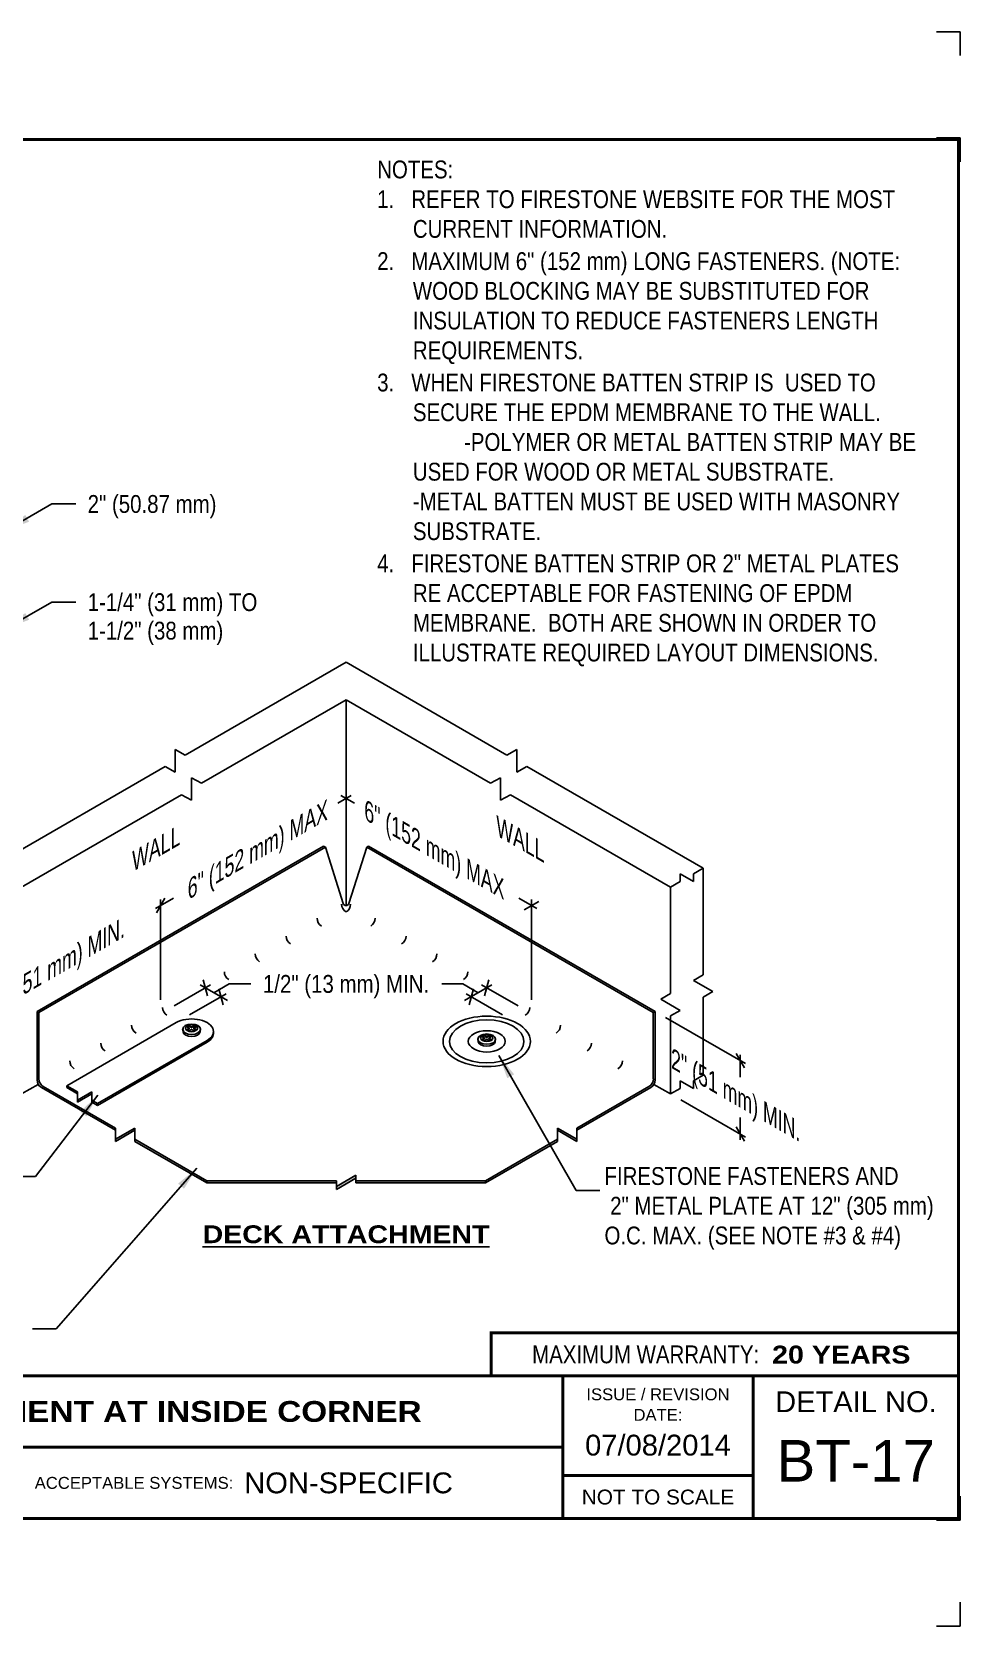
# Model space of a CAD drawing. Header units: inches. Extents: x 99.4 to 119.5, y -141.9 to -125.2.
# Drawn here: x 109.73 to 119.48, y -141.92 to -125.15 of the extents above; entities that cross this region are included whole.
import ezdxf
from ezdxf.enums import TextEntityAlignment as Align

# ---------------------------------------------------------------- set-up
doc = ezdxf.new("R2010")
doc.units = ezdxf.units.IN
doc.header["$MEASUREMENT"] = 0
doc.layers.get('0').update_dxf_attribs({"linetype": 'CONTINUOUS'})
doc.layers.get('DEFPOINTS').update_dxf_attribs({"linetype": 'CONTINUOUS'})
for name, color, linetype in [('FSBP-ACCESSORY-FIRESTONE', 7, 'CONTINUOUS'), ('FSBP-ANNO-NOTE', 7, 'CONTINUOUS'), ('FSBP-MEMBRANE', 7, 'CONTINUOUS'), ('FSBP-TTLB', 7, 'CONTINUOUS'), ('FSBP-TTLB-BORDER', 7, 'CONTINUOUS'), ('FSBP-TTLB-TEXT', 7, 'CONTINUOUS'), ('FSBP-WALL-CURB', 9, 'CONTINUOUS')]:
    doc.layers.add(name, color=color, linetype=linetype)
doc.styles.add('FSBP_ARIAL', font='arial.ttf')
doc.styles.add('FSBP_ARIAL_BOLD', font='')
doc.styles.add('FSBP_ARIAL_NAR', font='ARIALN.TTF')
doc.styles.get('FSBP_ARIAL_BOLD').set_extended_font_data('Arial Black')
doc.dimstyles.new('FSBP-LEADER', dxfattribs={"dimtxt": 0.1875, "dimasz": 0.25, "dimexe": 0.0625, "dimexo": 0.125, "dimgap": 0.125, "dimtad": 0, "dimtih": 1, "dimtoh": 1, "dimdec": 4, "dimzin": 0, "dimdsep": 46, "dimlunit": 4, "dimtxsty": 'FSBP_ARIAL_NAR', "dimcen": 0.09375, "dimclrd": 256, "dimclre": 256, "dimclrt": 256, "dimadec": 0, "dimazin": 0, "dimtfac": 1, "dimtdec": 4, "dimtofl": 0, "dimtmove": 0, "dimatfit": 3, "dimfxl": 1, "dimtolj": 1, "dimtzin": 0, "dimlwd": -1, "dimlwe": -1, "dimarcsym": 0})

# ---------------------------------------------------------------- blocks, each defined once
blk = doc.blocks.new('TTLB-EPDM_1')
at = {"layer": 'DEFPOINTS', "linetype": 'Continuous', "ltscale": 1.75}
for points in [[(20.016, 13.881), (20.016, 14.131), (19.766, 14.131)], [(20.016, -2.381), (20.016, -2.631), (19.766, -2.631)]]:
    blk.add_lwpolyline(points, dxfattribs=at)
at = {"layer": 'DEFPOINTS', "color": 1}
for points in [[(20.016, 12.766), (20.016, 13.016), (19.766, 13.016)], [(20.016, -1.266), (20.016, -1.516), (19.766, -1.516)]]:
    blk.add_lwpolyline(points, dxfattribs=at)
at = {"layer": 'FSBP-TTLB', "const_width": 0.0312}
blk.add_lwpolyline([(15.09, 0), (20, 0), (20, 0.451), (15.09, 0.451)], close=True, dxfattribs=at)
for points in [[(0, 0), (0, -1.5), (20, -1.5), (20, 0), (0, 0)], [(15.84, 0), (15.84, -1.5)], [(17.841, 0), (17.841, -1.5)], [(20, 0), (20, -1.5)], [(4.825, -0.75), (15.84, -0.75)], [(15.84, -1.049), (17.841, -1.049)]]:
    blk.add_lwpolyline(points, dxfattribs=at)
at = {"layer": 'FSBP-TTLB-BORDER', "const_width": 0.0312}
blk.add_lwpolyline([(20, 0), (20, 13), (0, 13), (0, 0)], dxfattribs=at)
at = {"layer": 'FSBP-TTLB-TEXT', "style": 'FSBP_ARIAL_NAR'}
blk.add_text('MAXIMUM WARRANTY:', height=0.1875, dxfattribs=at).set_placement((17.905, 0.226), align=Align.MIDDLE_RIGHT)
at = {"layer": 'FSBP-TTLB-TEXT', "style": 'FSBP_ARIAL'}
for s, height, p in [('ISSUE / REVISION', 0.125, (16.841, -0.194)), ('DETAIL NO.', 0.2188, (18.921, -0.272)), ('DATE:', 0.125, (16.841, -0.41)), ('NOT TO SCALE', 0.15625, (16.841, -1.274))]:
    blk.add_text(s, height=height, dxfattribs=at).set_placement(p, align=Align.MIDDLE_CENTER)
blk.add_text('ACCEPTABLE SYSTEMS:', height=0.125, dxfattribs=at).set_placement((10.293, -1.125), align=Align.MIDDLE_LEFT)
at = {"layer": 'FSBP-TTLB-TEXT'}
for tag, height, style, p in [('MAXIMUM_WARRANTY', 0.188, 'FSBP_ARIAL_BOLD', (18.04, 0.224)), ('ACCPT_SYSTEMS', 0.219, 'FSBP_ARIAL', (12.494, -1.125))]:
    blk.add_attdef(tag, text='', height=height, dxfattribs=dict(at, style=style)).set_placement(p, align=Align.MIDDLE_LEFT)
for tag, height, style, p in [('DETAIL_DESCP_LINE_1', 0.219, 'FSBP_ARIAL_BOLD', (10.331, -0.374)), ('ISSUE_REV_DATE', 0.219, 'FSBP_ARIAL', (16.841, -0.728)), ('DETAIL_NUMBER', 0.438, 'FSBP_ARIAL', (18.919, -0.893))]:
    blk.add_attdef(tag, text='', height=height, dxfattribs=dict(at, style=style)).set_placement(p, align=Align.MIDDLE_CENTER)

msp = doc.modelspace()

# ---------------------------------------------------------------- hatches: boundary and pattern name
at = {"layer": 'FSBP-MEMBRANE'}
h = msp.add_hatch(color=256, dxfattribs=at)
h.paths.add_polyline_path([(112.811, -133.726), (112.791, -133.715), (111.079, -134.704), (111.079, -134.726)])
h.paths.add_polyline_path([(111.079, -134.726), (111.079, -134.704), (109.78, -135.454), (109.799, -135.465)])
h.paths.add_polyline_path([(109.799, -135.465), (109.78, -135.454), (109.78, -136.172, 0.267949), (109.827, -136.253), (110.603, -136.701), (110.603, -136.679), (109.846, -136.242, -0.267949), (109.799, -136.161)])
h.paths.add_polyline_path([(110.807, -136.701), (110.807, -136.679), (110.603, -136.797), (110.603, -136.819)])
h.paths.add_polyline_path([(110.807, -136.797), (110.807, -136.819), (111.564, -137.256), (111.564, -137.234)])
h.paths.add_polyline_path([(112.925, -137.234), (111.564, -137.234), (111.564, -137.256), (112.925, -137.256)])
h.paths.add_polyline_path([(113.129, -137.206), (113.129, -137.175), (112.925, -137.292), (112.925, -137.324)])
h.paths.add_polyline_path([(114.491, -137.234), (113.129, -137.234), (113.129, -137.256), (114.491, -137.256)])
h.paths.add_polyline_path([(115.248, -136.819), (115.248, -136.797), (114.491, -137.234), (114.491, -137.256)])
h.paths.add_polyline_path([(115.248, -136.679), (115.248, -136.701), (115.452, -136.819), (115.452, -136.797)])
h.paths.add_polyline_path([(116.228, -136.253, 0.267949), (116.275, -136.172), (116.275, -135.454), (116.255, -135.465), (116.255, -136.161, -0.267949), (116.209, -136.242), (115.452, -136.679), (115.452, -136.701)])
h.paths.add_polyline_path([(114.976, -134.704), (114.976, -134.726), (116.255, -135.465), (116.275, -135.454)])
h.paths.add_polyline_path([(113.263, -133.715), (113.244, -133.726), (114.976, -134.726), (114.976, -134.704)])

# ---------------------------------------------------------------- linework, layer by layer
at = {"layer": 'FSBP-ACCESSORY-FIRESTONE'}
for p, q in [((111.241, -135.57), (110.092, -136.233)), ((111.566, -135.757), (110.417, -136.421)), ((111.566, -135.776), (110.417, -136.44)), ((110.092, -136.252), (110.092, -136.233)), ((110.204, -136.298), (110.092, -136.233)), ((110.204, -136.317), (110.092, -136.252)), ((110.357, -136.298), (110.204, -136.386)), ((110.204, -136.405), (110.204, -136.298)), ((110.357, -136.317), (110.204, -136.405)), ((110.357, -136.298), (110.357, -136.386)), ((110.417, -136.421), (110.357, -136.386)), ((110.357, -136.386), (110.357, -136.405)), ((110.417, -136.44), (110.357, -136.405)), ((110.417, -136.44), (110.417, -136.421))]:
    msp.add_line(p, q, dxfattribs=at)
at = {"layer": 'FSBP-ACCESSORY-FIRESTONE', "color": 1}
for p, q in [((111.376, -135.599), (111.376, -135.606)), ((111.431, -135.599), (111.431, -135.606)), ((111.31, -135.64), (111.314, -135.668)), ((111.404, -135.615), (111.404, -135.622)), ((114.478, -135.702), (114.478, -135.709)), ((114.505, -135.718), (114.505, -135.725)), ((114.532, -135.702), (114.532, -135.709)), ((114.598, -135.743), (114.594, -135.771))]:
    msp.add_line(p, q, dxfattribs=at)
for points in [[(111.38, -135.628), (111.353, -135.613), (111.376, -135.599), (111.404, -135.615), (111.431, -135.599), (111.454, -135.613), (111.427, -135.628), (111.454, -135.644), (111.431, -135.658), (111.404, -135.642), (111.376, -135.658), (111.353, -135.644)], [(114.528, -135.732), (114.556, -135.716), (114.532, -135.702), (114.505, -135.718), (114.478, -135.702), (114.454, -135.716), (114.482, -135.732), (114.454, -135.747), (114.478, -135.761), (114.505, -135.745), (114.532, -135.761), (114.556, -135.747)]]:
    msp.add_lwpolyline(points, close=True, dxfattribs=at)
for points in [[(111.448, -135.616), (111.431, -135.606), (111.404, -135.622), (111.376, -135.606), (111.359, -135.616)], [(111.38, -135.628), (111.38, -135.635), (111.359, -135.648)], [(111.427, -135.628), (111.427, -135.635), (111.448, -135.648)], [(111.497, -135.64), (111.493, -135.668)], [(114.412, -135.743), (114.416, -135.771)], [(114.46, -135.719), (114.478, -135.709), (114.505, -135.725), (114.532, -135.709), (114.55, -135.719)], [(114.482, -135.732), (114.482, -135.738), (114.46, -135.751)], [(114.528, -135.732), (114.528, -135.738), (114.55, -135.751)]]:
    msp.add_lwpolyline(points, dxfattribs=at)
at = {"layer": 'FSBP-ACCESSORY-FIRESTONE'}
for centre, end_param in [((111.404, -135.664), 5.497787), ((111.404, -135.682), 3.212362)]:
    msp.add_ellipse(centre, major_axis=(-0.23, 0), ratio=0.57735, start_param=2.356194, end_param=end_param, dxfattribs=at)
at = {"layer": 'FSBP-ACCESSORY-FIRESTONE', "color": 1, "extrusion": (0, 0, -1)}
for centre, major_axis in [((111.404, -135.64), (0.0933, 0)), ((111.404, -135.628), (0.0646, 0))]:
    msp.add_ellipse(centre, major_axis=major_axis, ratio=0.57735, dxfattribs=at)
at = {"layer": 'FSBP-ACCESSORY-FIRESTONE', "extrusion": (0, 0, -1)}
for major_axis in [(0.459, 0), (0.391, 0), (0.194, 0)]:
    msp.add_ellipse((114.505, -135.767), major_axis=major_axis, ratio=0.57735, dxfattribs=at)
at = {"layer": 'FSBP-ACCESSORY-FIRESTONE', "color": 1, "extrusion": (0, 0, -1)}
msp.add_ellipse((111.404, -135.664), major_axis=(0.0896, 0), ratio=0.57735, start_param=0.081844, end_param=3.059749, dxfattribs=at)
at = {"layer": 'FSBP-ACCESSORY-FIRESTONE', "color": 1}
for centre, major_axis in [((114.505, -135.743), (-0.0933, 0)), ((114.505, -135.732), (-0.0646, 0))]:
    msp.add_ellipse(centre, major_axis=major_axis, ratio=0.57735, dxfattribs=at)
msp.add_ellipse((114.505, -135.767), major_axis=(-0.0896, 0), ratio=0.57735, start_param=0.081844, end_param=3.059749, dxfattribs=at)
at = {"layer": 'FSBP-ANNO-NOTE'}
for p, q in [((112.941, -133.264), (113.082, -133.183)), ((113.114, -133.264), (112.973, -133.183)), ((113.027, -133.302), (113.027, -133.126)), ((111.025, -134.37), (111.213, -134.261)), ((111.035, -134.415), (111.123, -134.262)), ((111.079, -135.33), (111.079, -134.276)), ((115.03, -134.37), (114.841, -134.261)), ((115.052, -134.295), (114.899, -134.383)), ((114.976, -135.33), (114.976, -134.276)), ((111.221, -135.394), (111.604, -135.173)), ((111.782, -135.339), (111.495, -135.173)), ((111.572, -135.29), (111.527, -135.119)), ((111.639, -135.256), (111.8, -135.163)), ((111.735, -135.383), (111.689, -135.213)), ((111.8, -135.163), (112.026, -135.163)), ((114.034, -135.163), (114.255, -135.163)), ((114.416, -135.256), (114.255, -135.163)), ((114.272, -135.339), (114.559, -135.173)), ((114.32, -135.383), (114.366, -135.213)), ((114.834, -135.394), (114.451, -135.173)), ((114.482, -135.29), (114.528, -135.119)), ((111.383, -135.488), (111.766, -135.267)), ((114.672, -135.488), (114.289, -135.267)), ((117.222, -136.001), (116.383, -135.516)), ((117.212, -136.046), (117.124, -135.893)), ((117.168, -136.143), (117.168, -135.907)), ((117.222, -136.773), (116.546, -136.382)), ((117.168, -136.804), (117.168, -136.568)), ((117.212, -136.818), (117.124, -136.665))]:
    msp.add_line(p, q, dxfattribs=at)
at = {"layer": 'FSBP-MEMBRANE'}
for p, q in [((109.78, -135.454), (112.791, -133.715)), ((109.799, -135.465), (112.811, -133.726)), ((112.811, -133.726), (112.791, -133.715)), ((112.811, -133.726), (112.998, -134.317)), ((113.244, -133.726), (113.057, -134.317)), ((113.244, -133.726), (113.263, -133.715)), ((116.255, -135.465), (113.244, -133.726)), ((116.275, -135.454), (113.263, -133.715)), ((109.799, -135.465), (109.78, -135.454)), ((109.78, -135.454), (109.78, -136.172)), ((109.799, -136.161), (109.799, -135.465)), ((116.255, -135.465), (116.275, -135.454)), ((116.255, -136.161), (116.255, -135.465)), ((116.275, -135.454), (116.275, -136.172)), ((109.799, -136.161), (109.799, -136.161)), ((109.827, -136.253), (110.603, -136.701)), ((109.846, -136.242), (110.603, -136.679)), ((116.209, -136.242), (115.452, -136.679)), ((116.228, -136.253), (115.452, -136.701)), ((116.255, -136.161), (116.255, -136.161)), ((110.807, -136.679), (110.603, -136.797)), ((110.603, -136.797), (110.603, -136.679)), ((110.807, -136.701), (110.603, -136.819)), ((110.807, -136.679), (110.807, -136.797)), ((115.248, -136.679), (115.452, -136.797)), ((115.248, -136.679), (115.248, -136.797)), ((115.248, -136.701), (115.452, -136.819)), ((115.452, -136.797), (115.452, -136.679)), ((110.603, -136.797), (110.603, -136.819)), ((110.807, -136.797), (110.807, -136.819)), ((110.807, -136.797), (111.564, -137.234)), ((110.807, -136.819), (111.564, -137.256)), ((115.248, -136.797), (114.491, -137.234)), ((115.248, -136.819), (114.491, -137.256)), ((115.248, -136.797), (115.248, -136.819)), ((115.452, -136.797), (115.452, -136.819)), ((111.564, -137.234), (111.564, -137.256)), ((111.564, -137.234), (112.925, -137.234)), ((112.925, -137.256), (111.564, -137.256)), ((112.925, -137.292), (113.129, -137.175)), ((112.925, -137.324), (113.129, -137.206)), ((112.925, -137.324), (112.925, -137.234)), ((113.129, -137.175), (113.129, -137.256)), ((113.129, -137.234), (114.491, -137.234)), ((114.491, -137.256), (113.129, -137.256)), ((114.491, -137.234), (114.491, -137.256))]:
    msp.add_line(p, q, dxfattribs=at)
for centre, radius, start, end in [((113.074, -134.324), 0.0938, 180, 240), ((113.027, -134.308), 0.0312, 197.5233, 342.4767), ((112.981, -134.324), 0.0938, 300, 0), ((112.816, -134.473), 0.0938, 180, 240), ((113.239, -134.473), 0.0938, 300, 0), ((112.491, -134.661), 0.0938, 180, 240), ((113.564, -134.661), 0.0938, 300, 0), ((112.166, -134.848), 0.0938, 180, 240), ((113.888, -134.848), 0.0938, 300, 0), ((111.842, -135.036), 0.0938, 180, 240), ((114.213, -135.036), 0.0938, 300, 0), ((111.192, -135.411), 0.0938, 180, 240), ((114.863, -135.411), 0.0938, 300, 0), ((110.867, -135.598), 0.0938, 180, 240), ((115.187, -135.598), 0.0938, 300, 0), ((110.543, -135.786), 0.0938, 180, 240), ((115.512, -135.786), 0.0938, 300, 0), ((110.218, -135.973), 0.0938, 180, 240), ((115.837, -135.973), 0.0938, 300, 0), ((109.874, -136.172), 0.0938, 180, 240), ((109.893, -136.161), 0.0938, 180, 240), ((116.162, -136.161), 0.0938, 300, 0), ((116.162, -136.161), 0.0938, 300, 0), ((116.181, -136.172), 0.0938, 300, 0)]:
    msp.add_arc(centre, radius, start, end, dxfattribs=at)
at = {"layer": 'FSBP-WALL-CURB', "linetype": 'Continuous'}
for p, q in [((111.337, -132.757), (113.027, -131.781)), ((114.717, -132.757), (113.027, -131.781)), ((109.275, -133.947), (111.128, -132.878)), ((116.779, -133.947), (114.927, -132.878)), ((116.437, -134.145), (116.539, -134.086)), ((116.678, -134.086), (116.539, -134.006)), ((116.539, -134.006), (116.539, -134.086)), ((116.678, -134.006), (116.779, -133.947)), ((116.678, -134.086), (116.678, -134.006)), ((116.437, -136.32), (116.539, -136.261)), ((116.678, -136.261), (116.539, -136.181)), ((116.539, -136.181), (116.539, -136.261)), ((116.678, -136.181), (116.779, -136.122)), ((116.678, -136.261), (116.678, -136.181))]:
    msp.add_line(p, q, dxfattribs=at)
at = {"layer": 'FSBP-WALL-CURB'}
for p, q in [((111.508, -133.053), (113.027, -132.176)), ((113.027, -132.176), (113.027, -134.339)), ((114.546, -133.053), (113.027, -132.176)), ((111.233, -132.935), (111.233, -132.7)), ((111.233, -132.7), (111.337, -132.757)), ((114.822, -132.7), (114.717, -132.757)), ((114.822, -132.935), (114.822, -132.7)), ((111.233, -132.935), (111.128, -132.878)), ((114.822, -132.935), (114.927, -132.878)), ((111.404, -133.231), (111.404, -132.996)), ((111.404, -132.996), (111.508, -133.053)), ((114.651, -132.996), (114.546, -133.053)), ((114.651, -133.231), (114.651, -132.996)), ((109.617, -134.145), (111.299, -133.174)), ((111.404, -133.231), (111.299, -133.174)), ((114.651, -133.231), (114.756, -133.174)), ((116.437, -134.145), (114.756, -133.174)), ((116.779, -135.067), (116.779, -133.947)), ((116.437, -135.265), (116.437, -134.145)), ((116.677, -135.126), (116.779, -135.067)), ((116.335, -135.323), (116.437, -135.265)), ((116.881, -135.244), (116.677, -135.126)), ((116.881, -135.244), (116.779, -135.303)), ((116.539, -135.441), (116.335, -135.323)), ((116.779, -136.122), (116.779, -135.303)), ((116.539, -135.441), (116.437, -135.5)), ((116.437, -136.32), (116.437, -135.5)), ((109.617, -136.32), (109.792, -136.219)), ((116.437, -136.32), (116.262, -136.219))]:
    msp.add_line(p, q, dxfattribs=at)

# ---------------------------------------------------------------- block references
msp.add_blockref('TTLB-EPDM_1', (99.463, -139.284)).add_auto_attribs({'DETAIL_DESCP_LINE_1': 'MEMBRANE SECUREMENT AT INSIDE CORNER', 'ACCPT_SYSTEMS': 'NON-SPECIFIC', 'ISSUE_REV_DATE': '07/08/2014', 'DETAIL_NUMBER': 'BT-17', 'MAXIMUM_WARRANTY': '20 YEARS'})

# ---------------------------------------------------------------- texts
at = {"layer": 'FSBP-ANNO-NOTE', "style": 'FSBP_ARIAL_NAR'}
for s, p in [('2" (50.87 mm)', (110.312, -130.117)), ('1-1/4" (31 mm) TO', (110.312, -131.149)), ('1-1/2" (38 mm)', (110.312, -131.449))]:
    msp.add_text(s, height=0.1875, dxfattribs=at).set_placement(p, align=Align.MIDDLE_LEFT)
for s, rotation, oblique, p in [('6" (152 mm) MAX', 30, 30, (112.053, -133.776)), ('6" (152 mm) MAX', 330, 330, (114.002, -133.776)), ('WALL', 330, 330, (114.906, -133.667)), ('WALL', 30, 30, (110.986, -133.761)), ('2" (51 mm) MIN.', 330, 330, (117.168, -136.356))]:
    msp.add_text(s, height=0.1875, rotation=rotation, dxfattribs=dict(at, oblique=oblique)).set_placement(p, align=Align.MIDDLE_CENTER)
at = {"layer": 'FSBP-ANNO-NOTE', "style": 'FSBP_ARIAL_NAR', "oblique": 30}
msp.add_text('2" (51 mm) MIN.', height=0.1875, rotation=30, dxfattribs=at).set_placement((109.299, -135.367), align=Align.MIDDLE_LEFT)
at = {"layer": 'FSBP-ANNO-NOTE'}
for s, style, p in [('1/2" (13 mm) MIN.', 'FSBP_ARIAL_NAR', (113.027, -135.163)), ('%%UDECK ATTACHMENT', 'FSBP_ARIAL_BOLD', (113.027, -137.795))]:
    msp.add_text(s, height=0.1875, dxfattribs=dict(at, style=style)).set_placement(p, align=Align.MIDDLE_CENTER)
at = {"layer": 'FSBP-ANNO-NOTE', "char_height": 0.1875, "attachment_point": 1, "style": 'FSBP_ARIAL_NAR'}
for s, width, heights, insert in [('\\pi-0.375,l0.375,t0.1875,0.375;NOTES:\\P1.   REFER TO FIRESTONE WEBSITE FOR THE MOST CURRENT INFORMATION.\\P{\\H0.083333x;\\P\\pt0.375;}2.   MAXIMUM 6" (152 mm) LONG FASTENERS. (NOTE: WOOD BLOCKING MAY BE SUBSTITUTED FOR INSULATION TO REDUCE FASTENERS LENGTH REQUIREMENTS. \\P{\\H0.083333x;\\P}3.   WHEN FIRESTONE BATTEN STRIP IS  USED TO   SECURE THE EPDM MEMBRANE TO THE WALL.                 -POLYMER OR METAL BATTEN STRIP MAY BE USED FOR WOOD OR METAL SUBSTRATE.\\P\\pi0;-METAL BATTEN MUST BE USED WITH MASONRY SUBSTRATE.\\P\\pi-0.375;{\\H0.083333x;\\P}4.   FIRESTONE BATTEN STRIP OR 2" METAL PLATES RE ACCEPTABLE FOR FASTENING OF EPDM MEMBRANE.  BOTH ARE SHOWN IN ORDER TO ILLUSTRATE REQUIRED LAYOUT DIMENSIONS.', 5.74228, [5.931], (113.354, -126.506)), ('\\pt0.375;FIRESTONE FASTENERS AND\\P 2" METAL PLATE AT 12" (305 mm) \\PO.C. MAX. (SEE NOTE #3 & #4)', 3.61726, [0.928], (115.742, -137.089))]:
    msp.add_mtext_dynamic_manual_height_columns(s, width=width, gutter_width=25.613, heights=heights, dxfattribs=dict(at, insert=insert))

# ---------------------------------------------------------------- leaders
at = {"layer": 'FSBP-ANNO-NOTE'}
for points in [[(109.46, -130.393), (109.937, -130.117), (110.187, -130.117)], [(109.46, -131.424), (109.937, -131.149), (110.187, -131.149)], [(114.633, -135.917), (115.445, -137.336), (115.695, -137.336)], [(110.419, -136.332), (109.764, -137.188), (109.514, -137.188)], [(111.458, -137.101), (109.983, -138.79), (109.733, -138.79)]]:
    msp.add_leader(points, dimstyle='FSBP-LEADER', dxfattribs=at)

doc.saveas('drawing.dxf')
